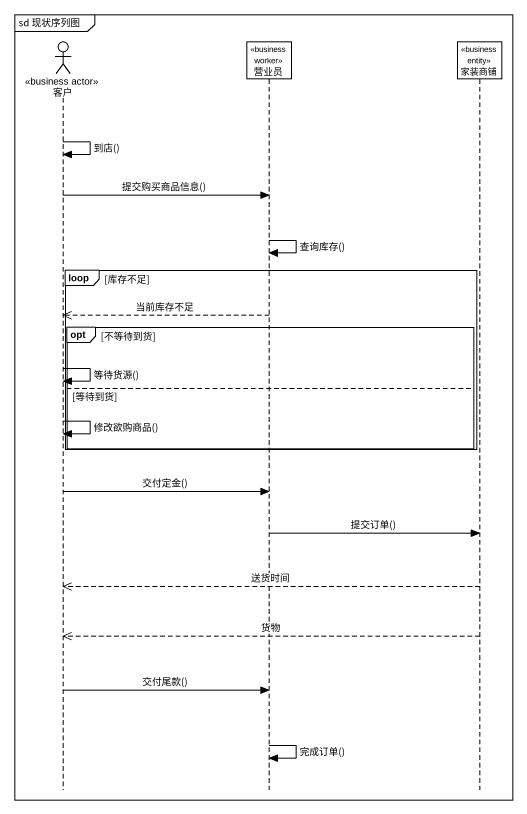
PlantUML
@startuml
mainframe sd 现状序列图
hide footbox
actor 客户 <<business actor>>
participant 营业员 <<business worker>>
participant 家装商铺 <<business entity>>

客户 -> 客户 : 到店()
客户 -> 营业员 : 提交购买商品信息()
营业员 -> 营业员 : 查询库存()
loop 库存不足
  营业员 -->> 客户 : 当前库存不足
  opt 不等待到货
    客户 -> 客户 : 等待货源()
  else 等待到货
    客户 -> 客户 : 修改欲购商品()
  end
end
客户 -> 营业员 : 交付定金()
营业员 -> 家装商铺 : 提交订单()
家装商铺 -->> 客户 : 送货时间
家装商铺 -->> 客户 : 货物
客户 -> 营业员 : 交付尾款()
营业员 -> 营业员 : 完成订单()
@enduml
